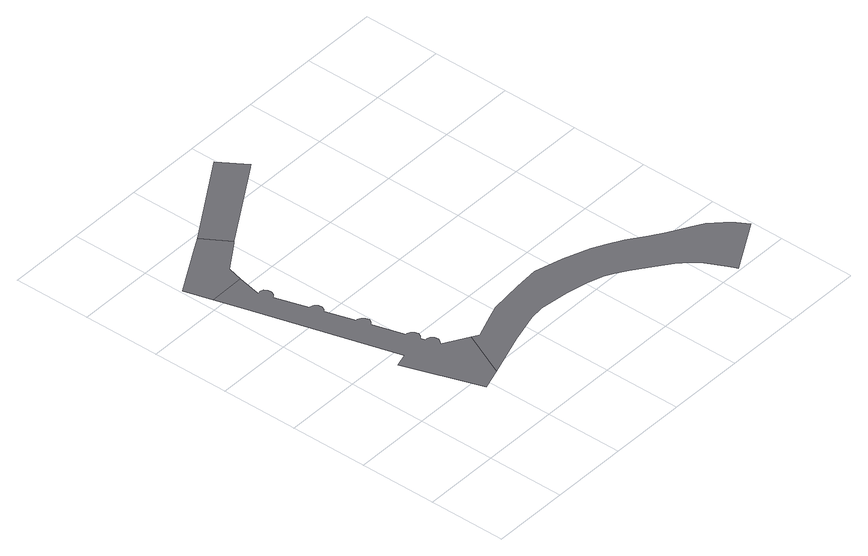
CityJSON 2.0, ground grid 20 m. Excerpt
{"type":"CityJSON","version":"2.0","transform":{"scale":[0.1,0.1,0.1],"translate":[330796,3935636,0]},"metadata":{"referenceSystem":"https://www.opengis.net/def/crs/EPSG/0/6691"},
"CityObjects":{
"road1":{"type":"Road","attributes":{"function":"3"},"geometry":[{"type":"MultiSurface","lod":"1","boundaries":[[[0,1,2,3,4,5,6,7,8,9,10,11,12,13,14,15,16,17,18,19,20,21,22,23,24,25,26,27,28,29,30,31,32,33,34,35,36,37,38,39,40,41,42,43,44]]]}]},
"road2":{"type":"Road","attributes":{"function":"3","RoadStructureAttribute.sectionType":"1"},"geometry":[{"type":"MultiSurface","lod":"1","boundaries":[[[37,45,46,47,48,49,50,51,38]]]}]},
"road3":{"type":"Road","attributes":{"function":"3"},"geometry":[{"type":"MultiSurface","lod":"1","boundaries":[[[49,48,52,53,54,55,56]]]}]},
"road4":{"type":"Road","attributes":{"function":"3","RoadStructureAttribute.sectionType":"1"},"geometry":[{"type":"MultiSurface","lod":"1","boundaries":[[[57,58,59,60,61,62,63,64,65,66,67,68,69,70,71,72,73,44,43,74,75,76,77,78,79,80,81,82,83,84,85,86,87,88,89,90,91]]]}]}
},
"vertices":[
[233,342,0],[240,348,0],[244,357,0],[242,366,0],[236,374,0],[227,377,0],[223,377,0],[220,388,0],[226,393,0],[230,402,0],[228,411,0],[222,419,0],[213,422,0],[210,422,0],[186,503,0],[193,509,0],[197,517,0],[195,527,0],[189,534,0],[180,538,0],[176,537,0],[154,612,0],[160,617,0],[164,626,0],[162,635,0],[156,643,0],[147,646,0],[144,646,0],[119,730,0],[121,730,0],[128,736,0],[132,745,0],[131,754,0],[125,762,0],[116,765,0],[109,764,0],[108,766,0],[122,827,0],[28,825,0],[45,763,0],[152,377,0],[117,367,0],[185,168,0],[240,186,0],[296,306,0],
[133,867,0],[198,911,0],[207,917,0],[213,922,0],[168,990,0],[138,973,0],[7,897,0],
[216,924,0],[220,926,0],[434,1060,0],[442,1065,0],[396,1134,0],
[996,85,0],[979,114,0],[969,125,0],[961,135,0],[932,163,0],[906,180,0],[854,209,0],[819,232,0],[773,264,0],[739,283,0],[703,301,0],[634,326,0],[561,345,0],[497,341,0],[409,330,0],[376,319,0],[314,295,0],[355,224,0],[363,227,0],[414,241,0],[435,247,0],[475,251,0],[512,247,0],[550,243,0],[607,230,0],[649,217,0],[670,206,0],[699,187,0],[746,153,0],[782,125,0],[806,102,0],[825,77,0],[850,29,0],[856,17,0],[860,7,0]
]}
